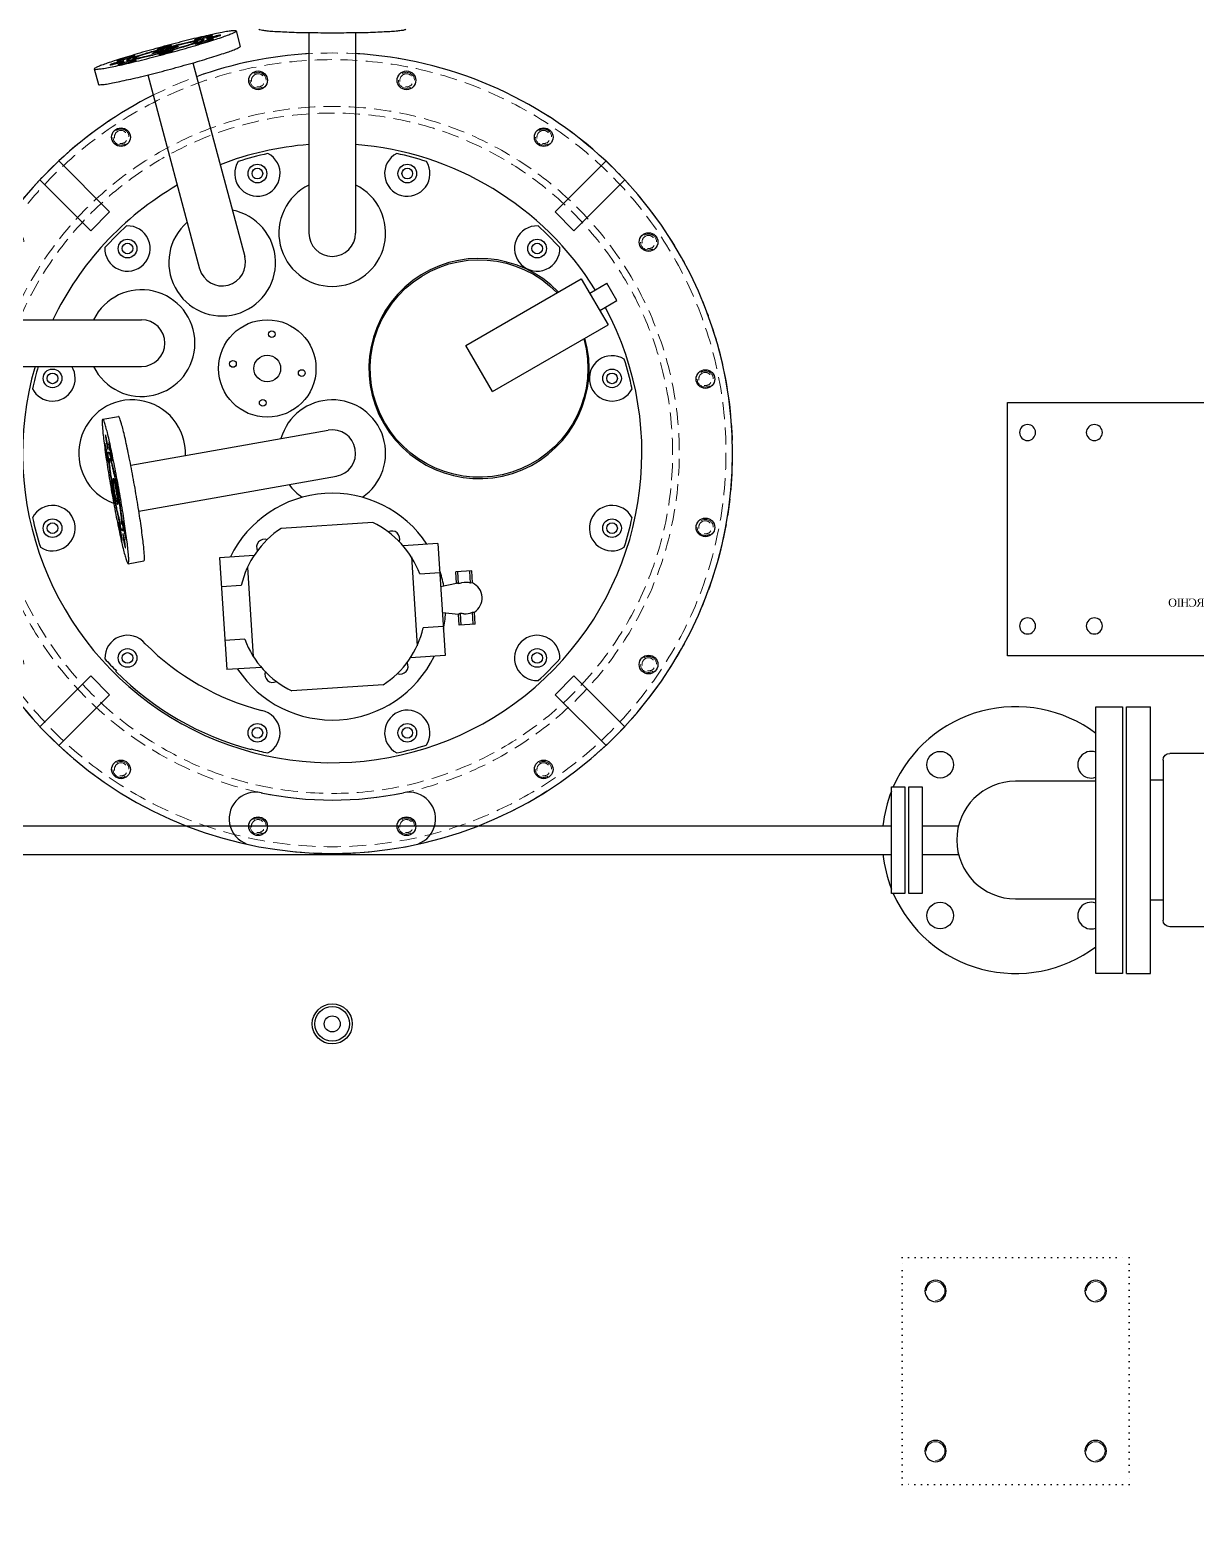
# Model space of a CAD drawing. Header units: millimetres. Extents: x -375473 to -325688, y 28300 to 106060.
# Drawn here: x -345777 to -344902, y 65532 to 66650 of the extents above; entities that cross this region are included whole.
import ezdxf

# ---------------------------------------------------------------- set-up
doc = ezdxf.new("R2010")
doc.units = ezdxf.units.MM
doc.header["$MEASUREMENT"] = 0
doc.set_wipeout_variables(frame=1)
doc.linetypes.add('NASCOSTAX2', pattern=[19.05, 12.7, -6.35])
doc.linetypes.add('PUNTO2', pattern=[3.175, 0, -3.175])
for name, color, linetype in [('Accessori', 191, 'Continuous'), ('OLTC', 13, 'Continuous'), ('PSZ_Cassa', 4, 'Continuous'), ('PSZ_Coperchio', 4, 'Continuous'), ('STD_Cassa', 7, 'Continuous'), ('STD_Coperchio', 2, 'Continuous'), ('STD_Fittings', 2, 'Continuous'), ('Tubazioni Sfiato Torrette', 222, 'Continuous')]:
    doc.layers.add(name, color=color, linetype=linetype)
doc.layers.add('Construction', color=252, linetype='Continuous', plot=False)
doc.layers.add('N_Coperchio', color=3, linetype='NASCOSTAX2', lineweight=13)
doc.styles.get("Standard").update_dxf_attribs({"font": 'ARIALN.TTF'})

# ---------------------------------------------------------------- blocks, each defined once
blk = doc.blocks.new('A$C32B33836')
at = {"layer": 'OLTC'}
for p, q in [((-76.6, 67.3), (-96.6, 32.7)), ((10, 17.3), (-76.6, 67.3)), ((-103.3, 51), (-95.8, 64)), ((-82.9, 56.5), (-95.8, 64)), ((-90.4, 43.5), (-103.3, 51)), ((-10, -17.3), (-96.6, 32.7)), ((-10, -17.3), (10, 17.3))]:
    blk.add_line(p, q, dxfattribs=at)
blk.add_arc((0, 0), 81.5, 164.2054, 135.7946, dxfattribs=at)
blk = doc.blocks.new('*U204')
blk.add_circle((0, 0), 4.08)
at = {"lineweight": 9}
blk.add_arc((0, 0), 5, 340, 270, dxfattribs=at)
blk = doc.blocks.new('Supporto a Saldare 1LIT031697DLX Sup')
blk.add_lwpolyline([(0, -95), (80, -95), (80, 95), (0, 95)], close=True)
for p in [(15, 72.5), (65, 72.5), (15, -72.5), (65, -72.5)]:
    blk.add_blockref('*U204', p)
blk = doc.blocks.new('*U271')
blk.add_wipeout([(40, -95), (40.3, -95), (40.6, -95), (40.9, -95), (41.3, -95), (41.6, -95), (41.9, -95), (42.2, -95), (42.5, -94.9), (42.8, -94.9), (43.1, -94.9), (43.5, -94.9), (43.8, -94.9), (44.1, -94.8), (44.4, -94.8), (44.7, -94.8), (45, -94.7), (45.3, -94.7), (45.6, -94.7), (46, -94.6), (46.3, -94.6), (46.6, -94.6), (46.9, -94.5), (47.2, -94.5), (47.5, -94.4), (47.8, -94.4), (48.1, -94.3), (48.4, -94.3), (48.8, -94.2), (49.1, -94.2), (49.4, -94.1), (49.7, -94.1), (50, -94), (50.3, -93.9), (50.6, -93.9), (50.9, -93.8), (51.2, -93.7), (51.5, -93.7), (51.8, -93.6), (52.1, -93.5), (52.4, -93.4), (52.7, -93.4), (53, -93.3), (53.3, -93.2), (53.6, -93.1), (53.9, -93), (54.3, -92.9), (54.6, -92.8), (54.9, -92.7), (55.2, -92.6), (55.5, -92.6), (55.7, -92.5), (56, -92.4), (56.3, -92.3), (56.6, -92.1), (56.9, -92), (57.2, -91.9), (57.5, -91.8), (57.8, -91.7), (58.1, -91.6), (58.4, -91.5), (58.7, -91.4), (59, -91.3), (59.3, -91.1), (59.6, -91), (59.9, -90.9), (60.1, -90.8), (60.4, -90.6), (60.7, -90.5), (61, -90.4), (61.3, -90.2), (61.6, -90.1), (61.9, -90), (62.1, -89.8), (62.4, -89.7), (62.7, -89.6), (63, -89.4), (63.3, -89.3), (63.5, -89.1), (63.8, -89), (64.1, -88.8), (64.4, -88.7), (64.6, -88.5), (64.9, -88.4), (65.2, -88.2), (65.5, -88), (65.7, -87.9), (66, -87.7), (66.3, -87.5), (66.5, -87.4), (66.8, -87.2), (67.1, -87), (67.3, -86.9), (67.6, -86.7), (67.8, -86.5), (68.1, -86.4), (68.4, -86.2), (68.6, -86), (68.9, -85.8), (69.1, -85.6), (69.4, -85.5), (69.6, -85.3), (69.9, -85.1), (70.1, -84.9), (70.4, -84.7), (70.6, -84.5), (70.9, -84.3), (71.1, -84.1), (71.4, -83.9), (71.6, -83.7), (71.9, -83.5), (72.1, -83.3), (72.4, -83.1), (72.6, -82.9), (72.8, -82.7), (73.1, -82.5), (73.3, -82.3), (73.5, -82.1), (73.8, -81.9), (74, -81.7), (74.2, -81.4), (74.5, -81.2), (74.7, -81), (74.9, -80.8), (75.1, -80.6), (75.4, -80.4), (75.6, -80.1), (75.8, -79.9), (76, -79.7), (76.2, -79.5), (76.4, -79.2), (76.7, -79), (76.9, -78.8), (77.1, -78.5), (77.3, -78.3), (77.5, -78.1), (77.7, -77.8), (77.9, -77.6), (78.1, -77.4), (78.3, -77.1), (78.5, -76.9), (78.7, -76.6), (78.9, -76.4), (79.1, -76.1), (79.3, -75.9), (79.5, -75.6), (79.7, -75.4), (79.9, -75.1), (80.1, -74.9), (80.3, -74.6), (80.5, -74.4), (80.6, -74.1), (80.8, -73.9), (81, -73.6), (81.2, -73.4), (81.4, -73.1), (81.5, -72.8), (81.7, -72.6), (81.9, -72.3), (82, -72.1), (82.2, -71.8), (82.4, -71.5), (82.5, -71.3), (82.7, -71), (82.9, -70.7), (83, -70.5), (83.2, -70.2), (83.4, -69.9), (83.5, -69.6), (83.7, -69.4), (83.8, -69.1), (84, -68.8), (84.1, -68.5), (84.3, -68.3), (84.4, -68), (84.6, -67.7), (84.7, -67.4), (84.8, -67.1), (85, -66.9), (85.1, -66.6), (85.2, -66.3), (85.4, -66), (85.5, -65.7), (85.6, -65.4), (85.8, -65.1), (85.9, -64.9), (86, -64.6), (86.1, -64.3), (86.3, -64), (86.4, -63.7), (86.5, -63.4), (86.6, -63.1), (86.7, -62.8), (86.8, -62.5), (86.9, -62.2), (87, -61.9), (87.1, -61.6), (87.3, -61.3), (87.4, -61), (87.5, -60.7), (87.6, -60.5), (87.6, -60.2), (87.7, -59.9), (87.8, -59.6), (87.9, -59.3), (88, -58.9), (88.1, -58.6), (88.2, -58.3), (88.3, -58), (88.4, -57.7), (88.4, -57.4), (88.5, -57.1), (88.6, -56.8), (88.7, -56.5), (88.7, -56.2), (88.8, -55.9), (88.9, -55.6), (88.9, -55.3), (89, -55), (89.1, -54.7), (89.1, -54.4), (89.2, -54.1), (89.2, -53.8), (89.3, -53.4), (89.3, -53.1), (89.4, -52.8), (89.4, -52.5), (89.5, -52.2), (89.5, -51.9), (89.6, -51.6), (89.6, -51.3), (89.6, -51), (89.7, -50.6), (89.7, -50.3), (89.7, -50), (89.8, -49.7), (89.8, -49.4), (89.8, -49.1), (89.9, -48.8), (89.9, -48.5), (89.9, -48.1), (89.9, -47.8), (89.9, -47.5), (90, -47.2), (90, -46.9), (90, -46.6), (90, -46.3), (90, -45.9), (90, -45.6), (90, -45.3), (90, -45), (90, 45), (90, 45.3), (90, 45.6), (90, 45.9), (90, 46.3), (90, 46.6), (90, 46.9), (90, 47.2), (89.9, 47.5), (89.9, 47.8), (89.9, 48.1), (89.9, 48.5), (89.9, 48.8), (89.8, 49.1), (89.8, 49.4), (89.8, 49.7), (89.7, 50), (89.7, 50.3), (89.7, 50.6), (89.6, 51), (89.6, 51.3), (89.6, 51.6), (89.5, 51.9), (89.5, 52.2), (89.4, 52.5), (89.4, 52.8), (89.3, 53.1), (89.3, 53.4), (89.2, 53.8), (89.2, 54.1), (89.1, 54.4), (89.1, 54.7), (89, 55), (88.9, 55.3), (88.9, 55.6), (88.8, 55.9), (88.7, 56.2), (88.7, 56.5), (88.6, 56.8), (88.5, 57.1), (88.4, 57.4), (88.4, 57.7), (88.3, 58), (88.2, 58.3), (88.1, 58.6), (88, 58.9), (87.9, 59.3), (87.8, 59.6), (87.7, 59.9), (87.6, 60.2), (87.6, 60.5), (87.5, 60.7), (87.4, 61), (87.3, 61.3), (87.1, 61.6), (87, 61.9), (86.9, 62.2), (86.8, 62.5), (86.7, 62.8), (86.6, 63.1), (86.5, 63.4), (86.4, 63.7), (86.3, 64), (86.1, 64.3), (86, 64.6), (85.9, 64.9), (85.8, 65.1), (85.6, 65.4), (85.5, 65.7), (85.4, 66), (85.2, 66.3), (85.1, 66.6), (85, 66.9), (84.8, 67.1), (84.7, 67.4), (84.6, 67.7), (84.4, 68), (84.3, 68.3), (84.1, 68.5), (84, 68.8), (83.8, 69.1), (83.7, 69.4), (83.5, 69.6), (83.4, 69.9), (83.2, 70.2), (83, 70.5), (82.9, 70.7), (82.7, 71), (82.5, 71.3), (82.4, 71.5), (82.2, 71.8), (82, 72.1), (81.9, 72.3), (81.7, 72.6), (81.5, 72.8), (81.4, 73.1), (81.2, 73.4), (81, 73.6), (80.8, 73.9), (80.6, 74.1), (80.5, 74.4), (80.3, 74.6), (80.1, 74.9), (79.9, 75.1), (79.7, 75.4), (79.5, 75.6), (79.3, 75.9), (79.1, 76.1), (78.9, 76.4), (78.7, 76.6), (78.5, 76.9), (78.3, 77.1), (78.1, 77.4), (77.9, 77.6), (77.7, 77.8), (77.5, 78.1), (77.3, 78.3), (77.1, 78.5), (76.9, 78.8), (76.7, 79), (76.4, 79.2), (76.2, 79.5), (76, 79.7), (75.8, 79.9), (75.6, 80.1), (75.4, 80.4), (75.1, 80.6), (74.9, 80.8), (74.7, 81), (74.5, 81.2), (74.2, 81.4), (74, 81.7), (73.8, 81.9), (73.5, 82.1), (73.3, 82.3), (73.1, 82.5), (72.8, 82.7), (72.6, 82.9), (72.4, 83.1), (72.1, 83.3), (71.9, 83.5), (71.6, 83.7), (71.4, 83.9), (71.1, 84.1), (70.9, 84.3), (70.6, 84.5), (70.4, 84.7), (70.1, 84.9), (69.9, 85.1), (69.6, 85.3), (69.4, 85.5), (69.1, 85.6), (68.9, 85.8), (68.6, 86), (68.4, 86.2), (68.1, 86.4), (67.8, 86.5), (67.6, 86.7), (67.3, 86.9), (67.1, 87), (66.8, 87.2), (66.5, 87.4), (66.3, 87.5), (66, 87.7), (65.7, 87.9), (65.5, 88), (65.2, 88.2), (64.9, 88.4), (64.6, 88.5), (64.4, 88.7), (64.1, 88.8), (63.8, 89), (63.5, 89.1), (63.3, 89.3), (63, 89.4), (62.7, 89.6), (62.4, 89.7), (62.1, 89.8), (61.9, 90), (61.6, 90.1), (61.3, 90.2), (61, 90.4), (60.7, 90.5), (60.4, 90.6), (60.1, 90.8), (59.9, 90.9), (59.6, 91), (59.3, 91.1), (59, 91.3), (58.7, 91.4), (58.4, 91.5), (58.1, 91.6), (57.8, 91.7), (57.5, 91.8), (57.2, 91.9), (56.9, 92), (56.6, 92.1), (56.3, 92.3), (56, 92.4), (55.7, 92.5), (55.5, 92.6), (55.2, 92.6), (54.9, 92.7), (54.6, 92.8), (54.3, 92.9), (53.9, 93), (53.6, 93.1), (53.3, 93.2), (53, 93.3), (52.7, 93.4), (52.4, 93.4), (52.1, 93.5), (51.8, 93.6), (51.5, 93.7), (51.2, 93.7), (50.9, 93.8), (50.6, 93.9), (50.3, 93.9), (50, 94), (49.7, 94.1), (49.4, 94.1), (49.1, 94.2), (48.8, 94.2), (48.4, 94.3), (48.1, 94.3), (47.8, 94.4), (47.5, 94.4), (47.2, 94.5), (46.9, 94.5), (46.6, 94.6), (46.3, 94.6), (46, 94.6), (45.6, 94.7), (45.3, 94.7), (45, 94.7), (44.7, 94.8), (44.4, 94.8), (44.1, 94.8), (43.8, 94.9), (43.5, 94.9), (43.1, 94.9), (42.8, 94.9), (42.5, 94.9), (42.2, 95), (41.9, 95), (41.6, 95), (41.3, 95), (40.9, 95), (40.6, 95), (40.3, 95), (40, 95), (-390, 95), (-390, -95)])
blk.add_lwpolyline([(-390, -95), (40, -95, 0.414214), (90, -45), (90, 45, 0.414214), (40, 95), (-390, 95)], format="xyb", close=True)
for centre, radius in [((-375, 72.5), 6), ((-325, 72.5), 6), ((-47.7, 47.7), 6), ((0, 0), 46), ((47.7, 47.7), 6), ((-47.7, -47.7), 6), ((47.7, -47.7), 6), ((-375, -72.5), 6), ((-325, -72.5), 6)]:
    blk.add_circle(centre, radius)
at = {"layer": 'Construction', "insert": (-180, 61), "char_height": 6, "width": 183.422, "attachment_point": 5, "rotation": 180}
blk.add_mtext('{\\fTimes New Roman|b0|i0|c0|p18;\\T0.95;Mensola Rinvio ABB AVVITATA a COPERCHIO\\fTimes New Roman|b1|i0|c0|p18;\\PDrawing n° 1LIT705661DMM}', dxfattribs=at)
blk = doc.blocks.new('*U207')
blk.add_circle((0, 0), 6)
at = {"lineweight": 9}
blk.add_arc((0, 0), 4.93, 350, 280, dxfattribs=at)
blk = doc.blocks.new('CoverFlange UBB 1LIT010160DLX Sup')
for radius in [300, 295, 260, 255]:
    blk.add_circle((0, 0), radius)
for p in [(-55.6, 279.5), (55.6, 279.5), (-158.3, 237), (158.3, 237), (-237, 158.3), (237, 158.3), (-279.5, 55.6), (279.5, 55.6), (-279.5, -55.6), (279.5, -55.6), (-237, -158.3), (237, -158.3), (-158.3, -237), (158.3, -237), (-55.6, -279.5), (55.6, -279.5)]:
    blk.add_blockref('*U207', p)
blk = doc.blocks.new('Anchor Base Funi')
at = {"linetype": 'PUNTO2', "ltscale": 1.5}
blk.add_lwpolyline([(-85, -85), (85, -85), (85, 85), (-85, 85)], close=True, dxfattribs=at)
for centre in [(-60, 60), (60, 60), (-60, -60), (60, -60)]:
    blk.add_circle(centre, 8)
at = {"lineweight": 9}
for centre in [(-60, 60), (60, 60), (-60, -60), (60, -60)]:
    blk.add_arc(centre, 7, 0, 270, dxfattribs=at)
blk = doc.blocks.new('*U275')
blk.add_lwpolyline([(0, -40), (10, -40), (10, 40), (0, 40)], close=True)
blk = doc.blocks.new('*U277')
blk.add_lwpolyline([(0, -100), (20, -100), (20, 100), (0, 100)], close=True)
blk = doc.blocks.new('*U278')
blk.add_lwpolyline([(0, 40), (-10, 40), (-10, -40), (0, -40)], close=True)
blk = doc.blocks.new('*U279')
for p, q in [((35, -100), (35, 100)), ((35, 100), (53, 100)), ((53, -100), (53, 100)), ((212, -100), (212, 100)), ((230, 100), (212, 100)), ((230, -100), (230, 100)), ((127.5, 60), (127.5, -60)), ((132.5, 65), (197.5, 65)), ((202.5, 60), (202.5, -60)), ((53, 45), (78.9, 45)), ((202.5, 45), (212, 45)), ((53, -45), (78.9, -45)), ((202.5, -45), (212, -45)), ((132.5, -65), (197.5, -65)), ((35, -100), (53, -100)), ((230, -100), (212, -100))]:
    blk.add_line(p, q)
for centre, radius, start, end in [((132.5, 0), 70, 68.2132, 291.7868), ((132.5, 60), 5, 90, 180), ((197.5, 60), 5, 0, 90), ((132.5, -60), 5, 180, 270), ((197.5, -60), 5, 270, 0)]:
    blk.add_arc(centre, radius, start, end)

msp = doc.modelspace()

# ---------------------------------------------------------------- linework, layer by layer
at = {"layer": 'STD_Cassa'}
for points in [[(-344967.5, 65558.9), (-349760.5, 65558.9, -0.414214), (-349780.5, 65578.9), (-349780.5, 67091.9, -0.414214), (-349760.5, 67111.9), (-344967.5, 67111.9, -0.414214), (-344947.5, 67091.9), (-344947.5, 65578.9, -0.414214)], [(-344967.5, 65568.9), (-349760.5, 65568.9, -0.414214), (-349770.5, 65578.9), (-349770.5, 67091.9, -0.414214), (-349760.5, 67101.9), (-344967.5, 67101.9, -0.414214), (-344957.5, 67091.9), (-344957.5, 65578.9, -0.414214)]]:
    msp.add_lwpolyline(points, format="xyb", close=True, dxfattribs=at)
msp.add_lwpolyline([(-344982.5, 67076.9), (-344982.5, 65588.9), (-349750.5, 65588.9), (-349750.5, 67076.9)], close=True, dxfattribs=at)

# ---------------------------------------------------------------- next in the draw order: wipeouts: each hides what was drawn before it
msp.add_wipeout([(-349892.5, 67218.9), (-344840.5, 67218.9), (-344840.5, 65446.9), (-349892.5, 65446.9)]).dxf.layer = 'STD_Coperchio'

# ---------------------------------------------------------------- next in the draw order: linework, layer by layer
at = {"layer": 'OLTC'}
for p, q in [((-345622.5, 66649.4), (-345619.4, 66637.8)), ((-345651.3, 66640.8), (-345651.5, 66641.6)), ((-345568, 66648.2), (-345568, 66497.9)), ((-345533, 66648.2), (-345533, 66497.9)), ((-345699.6, 66627.8), (-345699.8, 66628.7)), ((-345728.8, 66620.9), (-345725.7, 66609.3)), ((-345688.8, 66616.4), (-345649.9, 66471.2)), ((-345655, 66625.5), (-345616.1, 66480.3)), ((-345755.5, 66552.1), (-345769.7, 66537.9)), ((-345755.5, 66552.1), (-345717.3, 66513.9)), ((-345345.4, 66552.1), (-345383.6, 66513.9)), ((-345331.3, 66537.9), (-345345.4, 66552.1)), ((-345769.7, 66537.9), (-345731.5, 66499.7)), ((-345331.3, 66537.9), (-345369.4, 66499.7)), ((-345717.3, 66513.9), (-345731.5, 66499.7)), ((-345369.4, 66499.7), (-345383.6, 66513.9)), ((-345843.7, 66432.9), (-345693.4, 66432.9)), ((-345843.7, 66397.9), (-345693.4, 66397.9)), ((-345722.5, 66358.4), (-345710.7, 66360.5)), ((-345701.5, 66324), (-345553.5, 66350.1)), ((-345716.5, 66329), (-345717.3, 66328.8)), ((-345695.5, 66289.5), (-345547.4, 66315.6)), ((-345520.1, 66281), (-345588.7, 66276.5)), ((-345707.8, 66279.7), (-345708.6, 66279.6)), ((-345471.3, 66265.1), (-345497.3, 66263.4)), ((-345471.3, 66265.1), (-345465.9, 66181.2)), ((-345703.4, 66250), (-345691.6, 66252.1)), ((-345609, 66256.2), (-345635, 66254.5)), ((-345635, 66254.5), (-345629.6, 66170.7)), ((-345614, 66247.3), (-345609.7, 66180.5)), ((-345491.2, 66255.2), (-345486.9, 66188.5)), ((-345469.9, 66243.3), (-345484.9, 66242.3)), ((-345469.3, 66232.9), (-345457.4, 66235.6)), ((-345446, 66244.7), (-345457.9, 66243.9)), ((-345457.4, 66235.6), (-345457.9, 66243.9)), ((-345455.9, 66235.3), (-345456.4, 66244)), ((-345446.9, 66235.6), (-345447.5, 66244.6)), ((-345445.4, 66235.7), (-345446.9, 66235.6)), ((-345445.4, 66235.7), (-345446, 66244.7)), ((-345618.7, 66233.7), (-345633.6, 66232.7)), ((-345468, 66213.4), (-345455.9, 66212.3)), ((-345445.5, 66213.7), (-345444, 66213.8)), ((-345444.9, 66204.7), (-345445.5, 66213.7)), ((-345443.4, 66204.8), (-345444, 66213.8)), ((-345467.3, 66203), (-345482.3, 66202.1)), ((-345455.4, 66204), (-345455.9, 66212.3)), ((-345443.4, 66204.8), (-345455.4, 66204)), ((-345453.8, 66204.1), (-345454.4, 66212.8)), ((-345616, 66193.4), (-345631, 66192.4)), ((-345465.9, 66181.2), (-345491.9, 66179.6)), ((-345712.6, 66169.2), (-345712.2, 66169.6)), ((-345603.6, 66172.3), (-345629.6, 66170.7)), ((-345769.7, 66127.8), (-345731.5, 66166)), ((-345731.5, 66166), (-345717.3, 66151.8)), ((-345512.3, 66159.2), (-345580.8, 66154.8)), ((-345383.6, 66151.8), (-345369.4, 66166)), ((-345331.3, 66127.8), (-345369.4, 66166)), ((-345755.5, 66113.7), (-345717.3, 66151.8)), ((-345345.4, 66113.7), (-345383.6, 66151.8)), ((-345769.7, 66127.8), (-345755.5, 66113.7)), ((-345345.4, 66113.7), (-345331.3, 66127.8)), ((-345611.2, 66111.2), (-345611.3, 66110.8))]:
    msp.add_line(p, q, dxfattribs=at)
for centre, radius in [((-345606.1, 66612.4), 7), ((-345494.9, 66612.4), 7), ((-345708.8, 66569.8), 7), ((-345392.1, 66569.8), 7), ((-345606.6, 66542.5), 7), ((-345494.3, 66542.5), 7), ((-345606.6, 66542.5), 4), ((-345494.3, 66542.5), 4), ((-345703.9, 66486.3), 7), ((-345397, 66486.3), 7), ((-345313.5, 66491.2), 7), ((-345703.9, 66486.3), 4), ((-345397, 66486.3), 4), ((-345599.2, 66396.4), 36.5), ((-345595.8, 66422.1), 2.5), ((-345599.2, 66396.4), 10), ((-345760.1, 66389), 7), ((-345760.1, 66389), 4), ((-345624.9, 66399.8), 2.5), ((-345573.4, 66393), 2.5), ((-345340.9, 66389), 7), ((-345340.9, 66389), 4), ((-345270.9, 66388.5), 7), ((-345602.6, 66370.6), 2.5), ((-345760.1, 66276.7), 7), ((-345760.1, 66276.7), 4), ((-345340.9, 66276.7), 7), ((-345340.9, 66276.7), 4), ((-345270.9, 66277.3), 7), ((-345703.9, 66179.4), 7), ((-345703.9, 66179.4), 4), ((-345397, 66179.4), 7), ((-345397, 66179.4), 4), ((-345313.5, 66174.5), 7), ((-345606.6, 66123.3), 7), ((-345606.6, 66123.3), 4), ((-345494.3, 66123.3), 7), ((-345494.3, 66123.3), 4), ((-345708.8, 66095.9), 7), ((-345392.1, 66095.9), 7), ((-345606.1, 66053.3), 7), ((-345494.9, 66053.3), 7)]:
    msp.add_circle(centre, radius, dxfattribs=at)
for centre, radius, start, end in [((-345550.5, 66332.9), 300, 93.3459, 109.8238), ((-345550.5, 66332.9), 300, 46.9102, 86.6541), ((-345550.5, 66332.9), 300, 116.5854, 133.0898), ((-345550.5, 66332.9), 232, 94.3304, 111.2422), ((-345550.5, 66332.9), 232, 31.8507, 85.6696), ((-345606.6, 66542.5), 17, 147.5685, 62.4315), ((-345550.7, 66333.6), 229, 102.1215, 107.8785), ((-345494.3, 66542.5), 17, 117.5685, 32.4315), ((-345550.2, 66333.6), 229, 72.1215, 77.8785), ((-345550.5, 66332.9), 300, 136.9102, 160.5076), ((-345550.5, 66332.9), 300, 316.9102, 43.0898), ((-345550.5, 66332.9), 232, 120.0548, 154.4633), ((-345550.5, 66497.9), 40, 116.0169, 63.9831), ((-345633, 66475.8), 40, 131.0169, 78.9831), ((-345551, 66333.4), 229, 132.1215, 137.8785), ((-345703.9, 66486.3), 17, 177.5685, 92.4315), ((-345550.5, 66497.9), 17.5, 180, 0), ((-345397, 66486.3), 17, 87.5685, 2.4315), ((-345549.9, 66333.4), 229, 42.1215, 47.8785), ((-345633, 66475.8), 17.5, 195, 15), ((-345440.5, 66396.4), 82.5, 44.0299, 15.9706), ((-345693.4, 66415.4), 40, 206.0169, 153.9831), ((-345550.5, 66332.9), 232, 163.7196, 28.1456), ((-345693.4, 66415.4), 17.5, 270, 90), ((-345340.9, 66389), 17, 57.5685, 332.4315), ((-345549.7, 66333.1), 229, 12.1215, 17.8785), ((-345551.2, 66333.1), 229, 163.5632, 167.8785), ((-345760.1, 66389), 17, 207.5685, 31.3608), ((-345700.5, 66332.9), 40, 357.5743, 249.6381), ((-345550.5, 66332.9), 40, 304.3378, 163.9831), ((-345550.5, 66332.9), 300, 174.74, 223.0898), ((-345550.5, 66332.9), 17.5, 280, 100), ((-345550.5, 66217.9), 85, 33.439, 153.9701), ((-345550.5, 66332.9), 40, 216.0169, 235.7511), ((-345760.1, 66276.7), 17, 237.5685, 152.4315), ((-345340.9, 66276.7), 17, 27.5685, 302.4315), ((-345551.2, 66332.7), 229, 192.1215, 197.8785), ((-345550.5, 66217.9), 70, 20.4606, 64.3288), ((-345549.7, 66332.7), 229, 342.1215, 347.8785), ((-345550.5, 66217.9), 70, 123.0786, 166.9468), ((-345505.9, 66268.6), 6, 339.5148, 117.7913), ((-345601.2, 66262.4), 6, 69.6162, 207.8927), ((-345550.5, 66217.9), 85, 10.5794, 18.8987), ((-345450.7, 66224.3), 11.8, 71.5169, 103.2077), ((-345450.7, 66224.3), 12.5, 302.2291, 65.1784), ((-345550.5, 66217.9), 85, 348.5072, 356.828), ((-345450.7, 66224.3), 11.8, 264.1997, 295.8905), ((-345550.5, 66217.9), 70, 303.0786, 346.9468), ((-345703.9, 66179.4), 17, 38.6738, 182.4315), ((-345550.5, 66217.9), 70, 200.4606, 244.3288), ((-345397, 66179.4), 17, 357.5685, 272.4315), ((-345554.1, 66326.9), 193.3, 225.0513, 255.2084), ((-345550.5, 66217.9), 85, 213.4373, 333.9684), ((-345551, 66332.3), 229, 222.1215, 225.2688), ((-345554.1, 66326.9), 223.5, 224.836, 255.1521), ((-345595, 66167.1), 6, 159.5148, 297.7913), ((-345499.7, 66173.3), 6, 249.6162, 27.8927), ((-345549.9, 66332.3), 229, 312.1215, 317.8785), ((-345606.6, 66123.3), 17, 297.5685, 79.1031), ((-345494.3, 66123.3), 17, 327.5685, 242.4315), ((-345550.5, 66332.9), 300, 226.9102, 313.0898), ((-345550.2, 66332.1), 229, 282.1215, 287.8785), ((-345550.7, 66332.1), 229, 254.6687, 257.8785), ((-345607.8, 66058.8), 20, 78.1795, 258.1795), ((-345493.1, 66058.8), 20, 281.8205, 101.8205), ((-345550.5, 66332.9), 260, 258.1795, 281.8205)]:
    msp.add_arc(centre, radius, start, end, dxfattribs=at)
for points, start_tangent, end_tangent in [([(-345622.5, 66649.4), (-345623.3, 66649.6), (-345625.4, 66649.5), (-345628.7, 66649.1), (-345633.1, 66648.3), (-345638.6, 66647.2), (-345645, 66645.7), (-345652.2, 66644.1), (-345659.9, 66642.2), (-345668.1, 66640.1), (-345676.4, 66637.9), (-345684.7, 66635.6), (-345692.8, 66633.4), (-345700.4, 66631.1), (-345707.5, 66629), (-345713.8, 66627), (-345719.1, 66625.2), (-345723.3, 66623.7), (-345726.4, 66622.5), (-345728.3, 66621.5), (-345728.8, 66620.9)], (-0.258819, 0.965926), (0.258819, -0.965926)), ([(-345650.9, 66639.1), (-345643.8, 66641.3), (-345637.6, 66643.3), (-345632.3, 66645), (-345628, 66646.6), (-345624.9, 66647.8), (-345623.1, 66648.8), (-345622.5, 66649.4)], (0.958761, 0.284214), (-0.258819, 0.965926)), ([(-345605.5, 66650.9), (-345604.8, 66650.4), (-345602.8, 66650), (-345599.5, 66649.6), (-345595, 66649.2), (-345589.4, 66648.9), (-345582.8, 66648.6), (-345575.4, 66648.3), (-345567.5, 66648.2), (-345559.1, 66648.1), (-345550.5, 66648), (-345541.9, 66648.1), (-345533.5, 66648.2), (-345525.5, 66648.3), (-345518.1, 66648.6), (-345511.6, 66648.9), (-345506, 66649.2), (-345501.5, 66649.6), (-345498.2, 66650), (-345496.1, 66650.4), (-345495.5, 66650.9)], (0, -1), (0, 1)), ([(-345725.7, 66609.3), (-345724.9, 66609.1), (-345722.9, 66609.2), (-345719.6, 66609.6), (-345715.1, 66610.4), (-345709.6, 66611.6), (-345703.2, 66613), (-345696, 66614.6), (-345688.3, 66616.5), (-345680.1, 66618.6), (-345671.8, 66620.8), (-345663.5, 66623.1), (-345655.4, 66625.3), (-345647.8, 66627.6), (-345640.7, 66629.7), (-345634.5, 66631.7), (-345629.1, 66633.5), (-345624.9, 66635), (-345621.8, 66636.3), (-345620, 66637.2), (-345619.4, 66637.8)], (0.258819, -0.965926), (-0.258819, 0.965926)), ([(-345699.1, 66626.2), (-345691.4, 66628.1), (-345683.2, 66630.2), (-345674.9, 66632.4), (-345666.6, 66634.6), (-345658.5, 66636.9), (-345650.9, 66639.1)], (0.972423, 0.233224), (0.958761, 0.284214)), ([(-345670.9, 66638.4), (-345671.1, 66638.5), (-345671.6, 66638.4), (-345672.5, 66638.2), (-345673.6, 66638), (-345674.9, 66637.7), (-345676.2, 66637.3)], (-0.258819, 0.965926), (-0.965926, -0.258819)), ([(-345676.1, 66636.6), (-345671, 66638), (-345666.1, 66639.2), (-345661.5, 66640.3), (-345657.3, 66641.3), (-345653.7, 66642.1), (-345650.8, 66642.6), (-345648.6, 66642.9), (-345647.2, 66643), (-345646.7, 66642.9)], (0.965926, 0.258819), (0.258819, -0.965926)), ([(-345676.1, 66636.7), (-345674.7, 66637.1), (-345673.4, 66637.5), (-345672.4, 66637.8), (-345671.5, 66638.1), (-345671, 66638.3), (-345670.9, 66638.4)], (0.965926, 0.258819), (-0.258819, 0.965926)), ([(-345676, 66636.4), (-345671.6, 66637.6), (-345667.3, 66638.6), (-345663.2, 66639.6), (-345659.6, 66640.4), (-345656.6, 66641.1), (-345654.2, 66641.5), (-345652.5, 66641.7), (-345651.7, 66641.7), (-345651.6, 66641.6)], (0.965926, 0.258819), (0.258819, -0.965926)), ([(-345675.8, 66635.6), (-345673.6, 66636.2), (-345671.6, 66636.7), (-345669.7, 66637.1), (-345668.2, 66637.5), (-345667, 66637.7), (-345666.3, 66637.8), (-345666, 66637.7)], (0.965963, 0.258681), (0.258819, -0.965926)), ([(-345666, 66637.7), (-345666.2, 66637.6), (-345666.9, 66637.3), (-345668, 66636.9), (-345669.5, 66636.4), (-345671.4, 66635.8), (-345673.4, 66635.2), (-345675.5, 66634.6)], (0.258819, -0.965926), (-0.965889, -0.258957)), ([(-345651.6, 66641.6), (-345651.6, 66641.5), (-345652.3, 66641), (-345653.9, 66640.4), (-345656.2, 66639.5), (-345659.1, 66638.6), (-345662.7, 66637.5), (-345666.6, 66636.3), (-345670.9, 66635.1), (-345675.3, 66633.9)], (0.258819, -0.965926), (-0.965926, -0.258819)), ([(-345651.3, 66640.8), (-345653.2, 66640.1), (-345656.7, 66639), (-345660.8, 66637.7), (-345665.4, 66636.4), (-345670.2, 66635), (-345675.3, 66633.6)], (-0.942202, -0.335045), (-0.965926, -0.258819)), ([(-345647.1, 66644.8), (-345648.9, 66644.3), (-345650.5, 66643.8), (-345651.9, 66643.4), (-345652.9, 66643), (-345653.6, 66642.8), (-345653.8, 66642.6)], (-0.965926, -0.258819), (0.258819, -0.965926)), ([(-345653.8, 66642.6), (-345653.5, 66642.6), (-345652.8, 66642.7), (-345651.8, 66642.9), (-345650.3, 66643.2), (-345648.7, 66643.6), (-345646.9, 66644.1)], (0.258819, -0.965926), (0.965926, 0.258819)), ([(-345646.3, 66641.8), (-345648.1, 66641.3), (-345649.7, 66640.8), (-345651.1, 66640.4), (-345652.1, 66640), (-345652.8, 66639.8), (-345653, 66639.6)], (-0.965926, -0.258819), (0.258819, -0.965926)), ([(-345653, 66639.6), (-345652.7, 66639.6), (-345652, 66639.7), (-345650.9, 66639.9), (-345649.5, 66640.2), (-345647.9, 66640.6), (-345646.1, 66641.1)], (0.258819, -0.965926), (0.965926, 0.258819)), ([(-345646.7, 66642.9), (-345647.1, 66642.5), (-345648.3, 66641.9), (-345650.4, 66641.1), (-345651.3, 66640.8)], (0.258819, -0.965926), (-0.942202, -0.335045)), ([(-345640.3, 66646.2), (-345640.5, 66646.3), (-345641.2, 66646.2), (-345642.3, 66646), (-345643.7, 66645.6), (-345645.4, 66645.2), (-345647.1, 66644.8)], (-0.258819, 0.965926), (-0.965926, -0.258819)), ([(-345646.9, 66644.1), (-345645.2, 66644.6), (-345643.6, 66645), (-345642.2, 66645.5), (-345641.1, 66645.8), (-345640.5, 66646.1), (-345640.3, 66646.2)], (0.965926, 0.258819), (-0.258819, 0.965926)), ([(-345639.5, 66643.2), (-345639.7, 66643.3), (-345640.4, 66643.2), (-345641.5, 66642.9), (-345642.9, 66642.6), (-345644.6, 66642.2), (-345646.3, 66641.8)], (-0.258819, 0.965926), (-0.965926, -0.258819)), ([(-345646.1, 66641.1), (-345644.4, 66641.5), (-345642.8, 66642), (-345641.4, 66642.4), (-345640.3, 66642.8), (-345639.7, 66643.1), (-345639.5, 66643.2)], (0.965926, 0.258819), (-0.258819, 0.965926)), ([(-345639.5, 66645.1), (-345640.9, 66644.7), (-345642.2, 66644.4), (-345643.3, 66644), (-345644.1, 66643.8), (-345644.6, 66643.5), (-345644.8, 66643.4)], (-0.965926, -0.258819), (0.258819, -0.965926)), ([(-345644.8, 66643.4), (-345644.6, 66643.4), (-345644, 66643.5), (-345643.1, 66643.6), (-345642, 66643.9), (-345640.7, 66644.2), (-345639.4, 66644.6)], (0.258819, -0.965926), (0.965926, 0.258819)), ([(-345634.1, 66646.3), (-345634.3, 66646.3), (-345634.9, 66646.2), (-345635.7, 66646), (-345636.8, 66645.8), (-345638.1, 66645.5), (-345639.5, 66645.1)], (-0.258819, 0.965926), (-0.965926, -0.258819)), ([(-345639.4, 66644.6), (-345638, 66644.9), (-345636.7, 66645.3), (-345635.6, 66645.7), (-345634.8, 66645.9), (-345634.3, 66646.1), (-345634.1, 66646.3)], (0.965926, 0.258819), (-0.258819, 0.965926)), ([(-345706.6, 66626.9), (-345706.8, 66626.9), (-345707.3, 66626.8), (-345708.2, 66626.6), (-345709.3, 66626.4), (-345710.6, 66626.1), (-345712, 66625.7)], (-0.258819, 0.965926), (-0.965926, -0.258819)), ([(-345705.2, 66629.2), (-345706.9, 66628.7), (-345708.6, 66628.3), (-345709.9, 66627.8), (-345711, 66627.5), (-345711.7, 66627.2), (-345711.9, 66627.1)], (-0.965926, -0.258819), (0.258819, -0.965926)), ([(-345711.9, 66627.1), (-345711.6, 66627), (-345710.9, 66627.1), (-345709.8, 66627.3), (-345708.4, 66627.7), (-345706.8, 66628.1), (-345705, 66628.5)], (0.258819, -0.965926), (0.965926, 0.258819)), ([(-345711.8, 66625.2), (-345710.4, 66625.5), (-345709.2, 66625.9), (-345708.1, 66626.2), (-345707.2, 66626.5), (-345706.7, 66626.7), (-345706.6, 66626.9)], (0.965926, 0.258819), (-0.258819, 0.965926)), ([(-345698.3, 66630.7), (-345698.6, 66630.7), (-345699.3, 66630.6), (-345700.4, 66630.4), (-345701.8, 66630.1), (-345703.4, 66629.7), (-345705.2, 66629.2)], (-0.258819, 0.965926), (-0.965926, -0.258819)), ([(-345705, 66628.5), (-345703.3, 66629), (-345701.6, 66629.5), (-345700.2, 66629.9), (-345699.2, 66630.3), (-345698.5, 66630.5), (-345698.3, 66630.7)], (0.965926, 0.258819), (-0.258819, 0.965926)), ([(-345704.6, 66627.4), (-345704.3, 66627.8), (-345703, 66628.4), (-345701, 66629.2), (-345698.1, 66630.2), (-345694.6, 66631.3), (-345690.5, 66632.6), (-345686, 66633.9), (-345681.1, 66635.3), (-345676.1, 66636.6)], (-0.258819, 0.965926), (0.965926, 0.258819)), ([(-345699.6, 66627.8), (-345700.6, 66627.7), (-345702.8, 66627.3), (-345704.1, 66627.2), (-345704.6, 66627.4)], (-0.983493, -0.180944), (-0.258819, 0.965926)), ([(-345697.5, 66627.7), (-345697.8, 66627.7), (-345698.5, 66627.6), (-345699.6, 66627.4), (-345701, 66627.1), (-345702.6, 66626.7), (-345704.4, 66626.2)], (-0.258819, 0.965926), (-0.965926, -0.258819)), ([(-345704.2, 66625.5), (-345702.4, 66626), (-345700.8, 66626.5), (-345699.4, 66626.9), (-345698.4, 66627.3), (-345697.7, 66627.5), (-345697.5, 66627.7)], (0.965926, 0.258819), (-0.258819, 0.965926)), ([(-345699.7, 66628.7), (-345699.7, 66628.8), (-345699, 66629.3), (-345697.4, 66629.9), (-345695.1, 66630.7), (-345692.2, 66631.7), (-345688.7, 66632.8), (-345684.7, 66634), (-345680.4, 66635.2), (-345676, 66636.4)], (-0.258819, 0.965926), (0.965926, 0.258819)), ([(-345675.3, 66633.9), (-345679.8, 66632.7), (-345684.1, 66631.6), (-345688.1, 66630.7), (-345691.7, 66629.9), (-345694.7, 66629.2), (-345697.1, 66628.8), (-345698.8, 66628.6), (-345699.7, 66628.6), (-345699.7, 66628.7)], (-0.965926, -0.258819), (-0.258819, 0.965926)), ([(-345675.3, 66633.6), (-345680.3, 66632.3), (-345685.2, 66631.1), (-345689.8, 66630), (-345694, 66629), (-345697.6, 66628.2), (-345699.6, 66627.8)], (-0.965926, -0.258819), (-0.983493, -0.180944)), ([(-345685.3, 66632.6), (-345685.1, 66632.7), (-345684.4, 66633), (-345683.3, 66633.4), (-345681.8, 66633.9), (-345680, 66634.5), (-345677.9, 66635.1), (-345675.8, 66635.6)], (-0.258819, 0.965926), (0.965889, 0.258957)), ([(-345675.5, 66634.6), (-345677.7, 66634.1), (-345679.7, 66633.6), (-345681.6, 66633.1), (-345683.1, 66632.8), (-345684.3, 66632.6), (-345685.1, 66632.5), (-345685.3, 66632.6)], (-0.965963, -0.258681), (-0.258819, 0.965926)), ([(-345676.2, 66637.3), (-345677.6, 66636.9), (-345678.9, 66636.5), (-345680, 66636.2), (-345680.8, 66635.9), (-345681.3, 66635.7), (-345681.5, 66635.6)], (-0.965926, -0.258819), (0.258819, -0.965926)), ([(-345681.5, 66635.6), (-345681.3, 66635.6), (-345680.7, 66635.6), (-345679.9, 66635.8), (-345678.8, 66636.1), (-345677.5, 66636.4), (-345676.1, 66636.7)], (0.258819, -0.965926), (0.965926, 0.258819)), ([(-345675.2, 66633.5), (-345676.6, 66633.2), (-345677.9, 66632.8), (-345679, 66632.5), (-345679.8, 66632.2), (-345680.3, 66632), (-345680.5, 66631.8)], (-0.965926, -0.258819), (0.258819, -0.965926)), ([(-345680.5, 66631.8), (-345680.3, 66631.8), (-345679.7, 66631.9), (-345678.9, 66632.1), (-345677.8, 66632.3), (-345676.5, 66632.6), (-345675.1, 66633)], (0.258819, -0.965926), (0.965926, 0.258819)), ([(-345669.8, 66634.7), (-345670, 66634.7), (-345670.6, 66634.6), (-345671.5, 66634.5), (-345672.6, 66634.2), (-345673.9, 66633.9), (-345675.2, 66633.5)], (-0.258819, 0.965926), (-0.965926, -0.258819)), ([(-345675.1, 66633), (-345673.7, 66633.4), (-345672.4, 66633.7), (-345671.4, 66634.1), (-345670.5, 66634.4), (-345670, 66634.6), (-345669.8, 66634.7)], (0.965926, 0.258819), (-0.258819, 0.965926)), ([(-345728.8, 66620.9), (-345728, 66620.6), (-345726, 66620.8), (-345722.7, 66621.2), (-345718.2, 66622), (-345712.7, 66623.1), (-345706.3, 66624.5), (-345699.1, 66626.2)], (0.258819, -0.965926), (0.972423, 0.233224)), ([(-345712, 66625.7), (-345713.3, 66625.3), (-345714.6, 66625), (-345715.7, 66624.6), (-345716.5, 66624.3), (-345717, 66624.1), (-345717.2, 66624)], (-0.965926, -0.258819), (0.258819, -0.965926)), ([(-345717.2, 66624), (-345717, 66624), (-345716.5, 66624.1), (-345715.6, 66624.2), (-345714.5, 66624.5), (-345713.2, 66624.8), (-345711.8, 66625.2)], (0.258819, -0.965926), (0.965926, 0.258819)), ([(-345704.4, 66626.2), (-345706.1, 66625.7), (-345707.8, 66625.3), (-345709.1, 66624.8), (-345710.2, 66624.5), (-345710.8, 66624.2), (-345711.1, 66624)], (-0.965926, -0.258819), (0.258819, -0.965926)), ([(-345711.1, 66624), (-345710.8, 66624), (-345710.1, 66624.1), (-345709, 66624.3), (-345707.6, 66624.6), (-345705.9, 66625.1), (-345704.2, 66625.5)], (0.258819, -0.965926), (0.965926, 0.258819)), ([(-345722.5, 66358.4), (-345722.8, 66357.6), (-345722.9, 66355.6), (-345722.7, 66352.2), (-345722.3, 66347.7), (-345721.7, 66342.2), (-345720.8, 66335.6), (-345719.8, 66328.4), (-345718.6, 66320.5), (-345717.2, 66312.2), (-345715.8, 66303.7), (-345714.2, 66295.2), (-345712.7, 66287), (-345711.1, 66279.2), (-345709.6, 66272), (-345708.2, 66265.6), (-345706.9, 66260.1), (-345705.7, 66255.7), (-345704.7, 66252.5), (-345704, 66250.6), (-345703.4, 66250)], (-0.984808, -0.173648), (0.984808, 0.173648)), ([(-345714.8, 66329.2), (-345716.3, 66336.4), (-345717.7, 66342.9), (-345719, 66348.3), (-345720.2, 66352.7), (-345721.2, 66355.9), (-345721.9, 66357.8), (-345722.5, 66358.4)], (-0.199571, 0.979883), (-0.984808, -0.173648)), ([(-345691.6, 66252.1), (-345691.3, 66252.9), (-345691.2, 66254.9), (-345691.4, 66258.3), (-345691.8, 66262.8), (-345692.4, 66268.3), (-345693.3, 66274.9), (-345694.3, 66282.1), (-345695.5, 66290), (-345696.9, 66298.3), (-345698.3, 66306.8), (-345699.9, 66315.3), (-345701.4, 66323.5), (-345703, 66331.3), (-345704.5, 66338.5), (-345705.9, 66344.9), (-345707.2, 66350.4), (-345708.4, 66354.8), (-345709.4, 66358), (-345710.1, 66359.9), (-345710.7, 66360.5)], (0.984808, 0.173648), (-0.984808, -0.173648)), ([(-345720.9, 66340.4), (-345721, 66340.2), (-345720.9, 66339.5), (-345720.8, 66338.4), (-345720.6, 66336.9), (-345720.4, 66335.3), (-345720.1, 66333.5)], (-0.984808, -0.173648), (0.173648, -0.984808)), ([(-345719.3, 66333.6), (-345719.7, 66335.4), (-345720, 66337), (-345720.3, 66338.5), (-345720.6, 66339.5), (-345720.8, 66340.2), (-345720.9, 66340.4)], (-0.173648, 0.984808), (-0.984808, -0.173648)), ([(-345720.4, 66346.6), (-345720.5, 66346.4), (-345720.4, 66345.8), (-345720.3, 66344.9), (-345720.2, 66343.8), (-345720, 66342.5), (-345719.7, 66341.1)], (-0.984808, -0.173648), (0.173648, -0.984808)), ([(-345719.2, 66341.2), (-345719.4, 66342.6), (-345719.7, 66343.9), (-345719.9, 66345), (-345720.2, 66345.9), (-345720.3, 66346.4), (-345720.4, 66346.6)], (-0.173648, 0.984808), (-0.984808, -0.173648)), ([(-345719.7, 66341.1), (-345719.5, 66339.7), (-345719.2, 66338.4), (-345719, 66337.3), (-345718.8, 66336.4), (-345718.6, 66335.9), (-345718.5, 66335.7)], (0.173648, -0.984808), (0.984808, 0.173648)), ([(-345718.5, 66335.7), (-345718.5, 66335.9), (-345718.5, 66336.5), (-345718.6, 66337.3), (-345718.7, 66338.5), (-345718.9, 66339.8), (-345719.2, 66341.2)], (0.984808, 0.173648), (-0.173648, 0.984808)), ([(-345716.3, 66334.1), (-345716.6, 66335.9), (-345716.9, 66337.6), (-345717.2, 66339), (-345717.5, 66340.1), (-345717.7, 66340.8), (-345717.9, 66341)], (-0.173648, 0.984808), (-0.984808, -0.173648)), ([(-345717.9, 66341), (-345717.9, 66340.7), (-345717.9, 66340), (-345717.7, 66338.9), (-345717.6, 66337.5), (-345717.3, 66335.8), (-345717, 66334)], (-0.984808, -0.173648), (0.173648, -0.984808)), ([(-345720.1, 66333.5), (-345719.7, 66331.7), (-345719.4, 66330), (-345719.1, 66328.6), (-345718.8, 66327.5), (-345718.6, 66326.9), (-345718.5, 66326.6)], (0.173648, -0.984808), (0.984808, 0.173648)), ([(-345718.5, 66326.6), (-345718.4, 66326.9), (-345718.5, 66327.6), (-345718.6, 66328.7), (-345718.8, 66330.1), (-345719, 66331.8), (-345719.3, 66333.6)], (0.984808, 0.173648), (-0.173648, 0.984808)), ([(-345714.5, 66303.9), (-345715.4, 66309.1), (-345716.2, 66314.1), (-345716.9, 66318.7), (-345717.5, 66323), (-345717.9, 66326.7), (-345718.2, 66329.7), (-345718.4, 66331.9), (-345718.3, 66333.3), (-345718.2, 66333.8)], (-0.173648, 0.984808), (0.984808, 0.173648)), ([(-345718.2, 66333.8), (-345717.8, 66333.4), (-345717.3, 66332.1), (-345716.7, 66329.9), (-345716.4, 66329)], (0.984808, 0.173648), (0.251652, -0.967818)), ([(-345714.2, 66304), (-345715, 66308.5), (-345715.7, 66312.9), (-345716.3, 66317), (-345716.8, 66320.6), (-345717.2, 66323.7), (-345717.4, 66326.1), (-345717.5, 66327.8), (-345717.4, 66328.7), (-345717.3, 66328.7)], (-0.173648, 0.984808), (0.984808, 0.173648)), ([(-345717.3, 66328.7), (-345717.2, 66328.7), (-345716.8, 66328), (-345716.3, 66326.3), (-345715.6, 66324), (-345714.9, 66321), (-345714.2, 66317.4), (-345713.3, 66313.3), (-345712.5, 66309), (-345711.7, 66304.4)], (0.984808, 0.173648), (0.173648, -0.984808)), ([(-345717, 66334), (-345716.7, 66332.2), (-345716.3, 66330.6), (-345716, 66329.2), (-345715.8, 66328.1), (-345715.6, 66327.4), (-345715.4, 66327.2)], (0.173648, -0.984808), (0.984808, 0.173648)), ([(-345716.4, 66329), (-345716, 66327), (-345715.1, 66323.4), (-345714.2, 66319.2), (-345713.3, 66314.6), (-345712.3, 66309.6), (-345711.4, 66304.5)], (0.251652, -0.967818), (0.173648, -0.984808)), ([(-345715.4, 66327.2), (-345715.4, 66327.4), (-345715.4, 66328.1), (-345715.5, 66329.2), (-345715.7, 66330.7), (-345716, 66332.4), (-345716.3, 66334.1)], (0.984808, 0.173648), (-0.173648, 0.984808)), ([(-345706.1, 66280), (-345707.3, 66287.9), (-345708.7, 66296.2), (-345710.1, 66304.7), (-345711.7, 66313.2), (-345713.2, 66321.4), (-345714.8, 66329.2)], (-0.147584, 0.98905), (-0.199571, 0.979883)), ([(-345713.5, 66304.1), (-345713.8, 66306.3), (-345714.2, 66308.4), (-345714.4, 66310.3), (-345714.6, 66311.9), (-345714.7, 66313), (-345714.8, 66313.8), (-345714.7, 66314.1)], (-0.173508, 0.984833), (0.984808, 0.173648)), ([(-345714.7, 66314.1), (-345714.5, 66313.8), (-345714.3, 66313.1), (-345714, 66312), (-345713.6, 66310.4), (-345713.2, 66308.6), (-345712.8, 66306.5), (-345712.4, 66304.3)], (0.984808, 0.173648), (0.173789, -0.984783)), ([(-345715.8, 66309.3), (-345715.9, 66309.1), (-345715.8, 66308.5), (-345715.7, 66307.7), (-345715.6, 66306.5), (-345715.4, 66305.2), (-345715.1, 66303.8)], (-0.984808, -0.173648), (0.173648, -0.984808)), ([(-345714.6, 66303.9), (-345714.8, 66305.3), (-345715.1, 66306.6), (-345715.3, 66307.7), (-345715.6, 66308.6), (-345715.7, 66309.1), (-345715.8, 66309.3)], (-0.173648, 0.984808), (-0.984808, -0.173648)), ([(-345715.1, 66303.8), (-345714.9, 66302.4), (-345714.6, 66301.1), (-345714.4, 66300), (-345714.2, 66299.2), (-345714, 66298.6), (-345713.9, 66298.5)], (0.173648, -0.984808), (0.984808, 0.173648)), ([(-345713.9, 66298.5), (-345713.9, 66298.7), (-345713.9, 66299.2), (-345714, 66300.1), (-345714.1, 66301.2), (-345714.3, 66302.5), (-345714.6, 66303.9)], (0.984808, 0.173648), (-0.173648, 0.984808)), ([(-345707.7, 66274.7), (-345708.1, 66275.1), (-345708.6, 66276.4), (-345709.2, 66278.5), (-345709.9, 66281.4), (-345710.8, 66285), (-345711.7, 66289.2), (-345712.6, 66293.9), (-345713.6, 66298.8), (-345714.5, 66303.9)], (-0.984808, -0.173648), (-0.173648, 0.984808)), ([(-345708.6, 66279.7), (-345708.7, 66279.7), (-345709.1, 66280.5), (-345709.6, 66282.1), (-345710.3, 66284.4), (-345711, 66287.5), (-345711.8, 66291.1), (-345712.6, 66295.1), (-345713.4, 66299.5), (-345714.2, 66304)], (-0.984808, -0.173648), (-0.173648, 0.984808)), ([(-345711.2, 66294.4), (-345711.4, 66294.6), (-345711.6, 66295.3), (-345711.9, 66296.5), (-345712.3, 66298), (-345712.7, 66299.9), (-345713.1, 66301.9), (-345713.5, 66304.1)], (-0.984808, -0.173648), (-0.173789, 0.984783)), ([(-345712.4, 66304.3), (-345712.1, 66302.1), (-345711.7, 66300), (-345711.5, 66298.1), (-345711.3, 66296.6), (-345711.2, 66295.4), (-345711.1, 66294.6), (-345711.2, 66294.4)], (0.173508, -0.984833), (-0.984808, -0.173648)), ([(-345712, 66310), (-345712, 66309.8), (-345712, 66309.2), (-345711.9, 66308.3), (-345711.8, 66307.2), (-345711.6, 66305.9), (-345711.3, 66304.5)], (-0.984808, -0.173648), (0.173648, -0.984808)), ([(-345710.8, 66304.6), (-345711, 66306), (-345711.3, 66307.3), (-345711.5, 66308.4), (-345711.7, 66309.3), (-345711.9, 66309.8), (-345712, 66310)], (-0.173648, 0.984808), (-0.984808, -0.173648)), ([(-345711.7, 66304.4), (-345710.9, 66299.9), (-345710.2, 66295.5), (-345709.6, 66291.4), (-345709.1, 66287.8), (-345708.7, 66284.7), (-345708.5, 66282.3), (-345708.4, 66280.6), (-345708.5, 66279.7), (-345708.6, 66279.7)], (0.173648, -0.984808), (-0.984808, -0.173648)), ([(-345711.4, 66304.5), (-345710.5, 66299.3), (-345709.7, 66294.4), (-345709, 66289.7), (-345708.4, 66285.4), (-345708, 66281.8), (-345707.8, 66279.7)], (0.173648, -0.984808), (0.094538, -0.995521)), ([(-345711.3, 66304.5), (-345711.1, 66303.1), (-345710.8, 66301.8), (-345710.6, 66300.7), (-345710.4, 66299.8), (-345710.2, 66299.3), (-345710.1, 66299.1)], (0.173648, -0.984808), (0.984808, 0.173648)), ([(-345710.1, 66299.1), (-345710, 66299.3), (-345710.1, 66299.9), (-345710.2, 66300.8), (-345710.3, 66301.9), (-345710.5, 66303.2), (-345710.8, 66304.6)], (0.984808, 0.173648), (-0.173648, 0.984808)), ([(-345710.5, 66281.2), (-345710.5, 66281), (-345710.5, 66280.3), (-345710.4, 66279.2), (-345710.2, 66277.7), (-345709.9, 66276.1), (-345709.6, 66274.3)], (-0.984808, -0.173648), (0.173648, -0.984808)), ([(-345708.9, 66274.4), (-345709.2, 66276.2), (-345709.6, 66277.8), (-345709.9, 66279.3), (-345710.1, 66280.3), (-345710.3, 66281), (-345710.5, 66281.2)], (-0.173648, 0.984808), (-0.984808, -0.173648)), ([(-345707.4, 66281.8), (-345707.5, 66281.5), (-345707.4, 66280.8), (-345707.3, 66279.7), (-345707.1, 66278.3), (-345706.9, 66276.6), (-345706.6, 66274.8)], (-0.984808, -0.173648), (0.173648, -0.984808)), ([(-345705.8, 66274.9), (-345706.2, 66276.7), (-345706.5, 66278.4), (-345706.8, 66279.8), (-345707.1, 66280.9), (-345707.3, 66281.6), (-345707.4, 66281.8)], (-0.173648, 0.984808), (-0.984808, -0.173648)), ([(-345703.4, 66250), (-345703.1, 66250.8), (-345703, 66252.8), (-345703.2, 66256.2), (-345703.6, 66260.7), (-345704.2, 66266.3), (-345705.1, 66272.8), (-345706.1, 66280)], (0.984808, 0.173648), (-0.147584, 0.98905)), ([(-345709.6, 66274.3), (-345709.3, 66272.5), (-345709, 66270.8), (-345708.7, 66269.4), (-345708.4, 66268.3), (-345708.2, 66267.7), (-345708.1, 66267.5)], (0.173648, -0.984808), (0.984808, 0.173648)), ([(-345708.1, 66267.5), (-345708, 66267.7), (-345708, 66268.4), (-345708.2, 66269.5), (-345708.4, 66271), (-345708.6, 66272.6), (-345708.9, 66274.4)], (0.984808, 0.173648), (-0.173648, 0.984808)), ([(-345707.8, 66279.7), (-345707.7, 66278.8), (-345707.5, 66276.5), (-345707.6, 66275.2), (-345707.7, 66274.7)], (0.094538, -0.995521), (-0.984808, -0.173648)), ([(-345707.4, 66272.7), (-345707.4, 66272.5), (-345707.4, 66271.9), (-345707.3, 66271.1), (-345707.2, 66269.9), (-345707, 66268.6), (-345706.7, 66267.2)], (-0.984808, -0.173648), (0.173648, -0.984808)), ([(-345706.2, 66267.3), (-345706.4, 66268.7), (-345706.7, 66270), (-345706.9, 66271.1), (-345707.1, 66272), (-345707.3, 66272.5), (-345707.4, 66272.7)], (-0.173648, 0.984808), (-0.984808, -0.173648)), ([(-345706.6, 66274.8), (-345706.2, 66273), (-345705.9, 66271.4), (-345705.6, 66270), (-345705.3, 66268.9), (-345705.1, 66268.2), (-345705, 66268)], (0.173648, -0.984808), (0.984808, 0.173648)), ([(-345705, 66268), (-345704.9, 66268.2), (-345705, 66268.9), (-345705.1, 66270.1), (-345705.3, 66271.5), (-345705.5, 66273.2), (-345705.8, 66274.9)], (0.984808, 0.173648), (-0.173648, 0.984808)), ([(-345706.7, 66267.2), (-345706.5, 66265.8), (-345706.2, 66264.5), (-345706, 66263.4), (-345705.8, 66262.6), (-345705.6, 66262), (-345705.5, 66261.9)], (0.173648, -0.984808), (0.984808, 0.173648)), ([(-345705.5, 66261.9), (-345705.4, 66262.1), (-345705.5, 66262.6), (-345705.6, 66263.5), (-345705.7, 66264.6), (-345705.9, 66265.9), (-345706.2, 66267.3)], (0.984808, 0.173648), (-0.173648, 0.984808)), ([(-345455.9, 66235.3), (-345456.7, 66235.4), (-345457.2, 66235.6), (-345457.4, 66235.6)], (-0.987128, 0.159935), (-0.960683, 0.277646)), ([(-345455.9, 66235.3), (-345454.6, 66235.6), (-345453.4, 66235.9)], (0.973399, 0.229117), (0.973548, 0.228482)), ([(-345454.4, 66212.8), (-345455.2, 66212.5), (-345455.7, 66212.3), (-345455.9, 66212.3)], (-0.95827, -0.285865), (-0.324312, 0.94595)), ([(-345451.9, 66212.5), (-345453.1, 66212.7), (-345454.4, 66212.8)], (-0.99488, 0.101062), (-0.994814, 0.10171))]:
    msp.add_spline(points, degree=3, dxfattribs=dict(at, start_tangent=start_tangent, end_tangent=end_tangent))
at = {"layer": 'PSZ_Coperchio'}
for p, q in [((-344978.5, 66087), (-345038.5, 66087)), ((-345108.5, 66053.5), (-345081.3, 66053.5)), ((-345108.5, 66032.2), (-345081.3, 66032.2)), ((-344978.5, 65998.7), (-345038.5, 65998.7))]:
    msp.add_line(p, q, dxfattribs=at)
for centre in [(-345095, 66099.4), (-345095, 65986.3)]:
    msp.add_circle(centre, 10, dxfattribs=at)
for centre, radius, start, end in [((-345038.5, 66042.9), 100, 53.1301, 156.4218), ((-344981.9, 66099.4), 10, 69.9314, 290.0686), ((-345038.5, 66042.9), 100, 158.4348, 173.9008), ((-345038.5, 66042.9), 44.1, 90, 270), ((-345038.5, 66042.9), 100, 186.0992, 201.5652), ((-345038.5, 66042.9), 100, 203.5782, 306.8699), ((-344981.9, 65986.3), 10, 69.9314, 290.0686)]:
    msp.add_arc(centre, radius, start, end, dxfattribs=at)
at = {"layer": 'STD_Coperchio'}
for radius in [15, 13, 6]:
    msp.add_circle((-345550.5, 65905.1), radius, dxfattribs=at)
at = {"layer": 'Tubazioni Sfiato Torrette'}
for p, q in [((-345907.4, 66053.5), (-345131.5, 66053.5)), ((-345914.6, 66032.2), (-345131.5, 66032.2))]:
    msp.add_line(p, q, dxfattribs=at)

# ---------------------------------------------------------------- next in the draw order: block references
at = {"layer": 'Accessori', "xscale": -1}
msp.add_blockref('*U279', (-344725.5, 66042.9), dxfattribs=at)
at = {"layer": 'N_Coperchio', "xscale": -1}
msp.add_blockref('CoverFlange UBB 1LIT010160DLX Sup', (-345550.5, 66332.9), dxfattribs=at)
at = {"layer": 'PSZ_Cassa', "xscale": -1}
msp.add_blockref('A$C32B33836', (-345440.5, 66396.4), dxfattribs=at)
at = {"layer": 'PSZ_Coperchio', "xscale": -1}
for name, p in [('*U277', (-344958.5, 66042.9)), ('*U278', (-345118.5, 66042.9)), ('Anchor Base Funi', (-345038.5, 65644.9))]:
    msp.add_blockref(name, p, dxfattribs=at)
at = {"layer": 'STD_Coperchio', "xscale": -1, "rotation": 180}
msp.add_blockref('Supporto a Saldare 1LIT031697DLX Sup', (-345044.5, 66275.9), dxfattribs=at)
at = {"layer": 'Tubazioni Sfiato Torrette', "xscale": -1}
msp.add_blockref('*U275', (-345121.5, 66042.9), dxfattribs=at)

# ---------------------------------------------------------------- next in the draw order: block references
at = {"layer": 'STD_Fittings', "xscale": -1, "rotation": 180}
msp.add_blockref('*U271', (-344654.5, 66275.9), dxfattribs=at)

doc.saveas('drawing.dxf')
